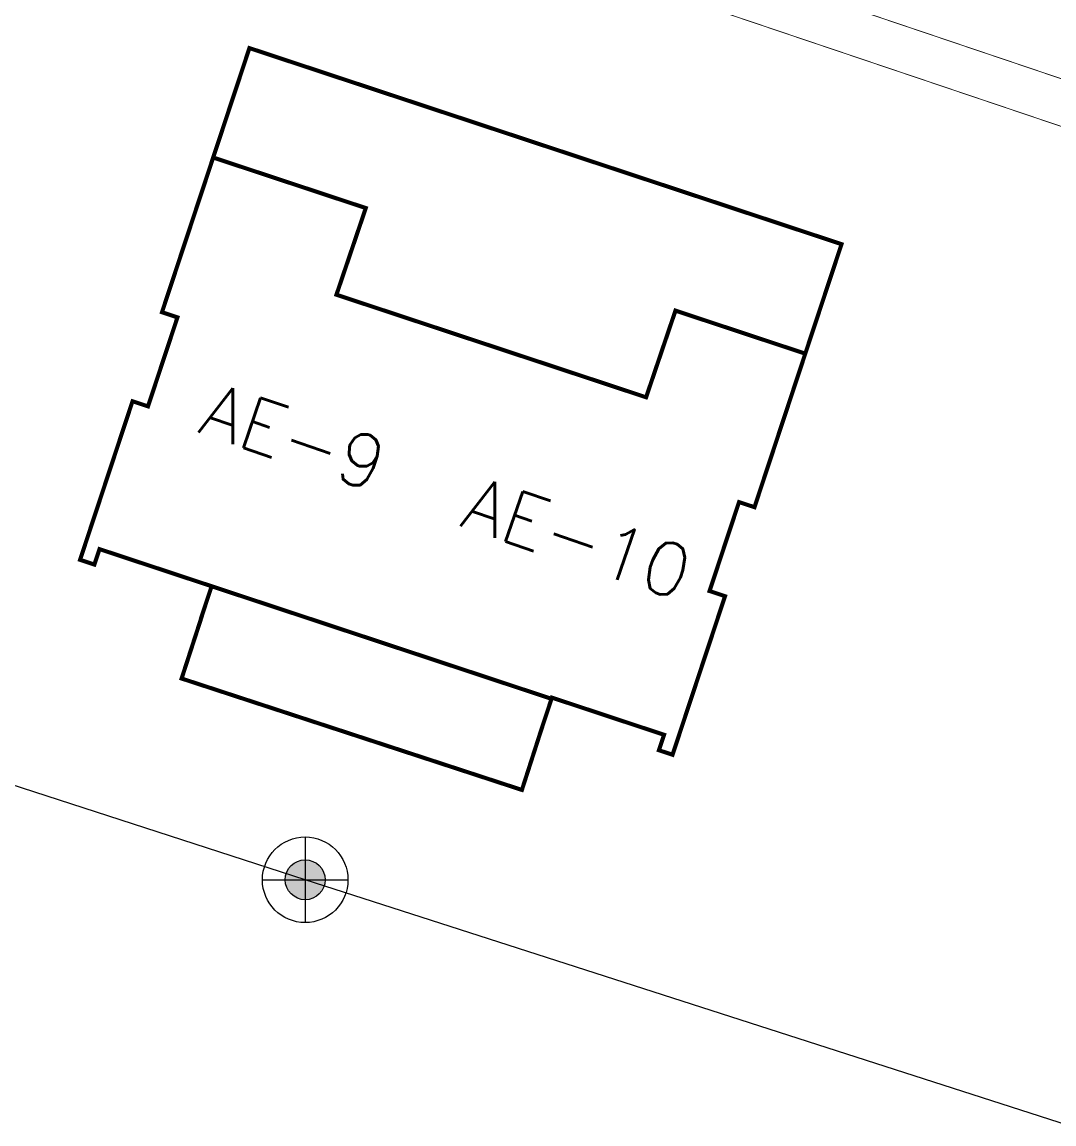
# Model space of a CAD drawing. Header units: inches. Extents: x 350994 to 353538, y 1581369 to 1583842.
# Drawn here: x 351498.56 to 351523.9, y 1583178.2 to 1583205.24 of the extents above; entities that cross this region are included whole.
import ezdxf
from ezdxf.enums import TextEntityAlignment as Align

# ---------------------------------------------------------------- set-up
doc = ezdxf.new("R2010")
doc.units = ezdxf.units.IN
doc.header["$MEASUREMENT"] = 0
for name, pattern in [('1', [0]), ('ACAD_ISO03W100', [30, 12, -18]), ('DASHDOTX2', [2, 1, -0.5, 0, -0.5])]:
    doc.linetypes.add(name, pattern=pattern)
for name, color, linetype in [('BOUNDARY', 5, 'Continuous'), ('BULDING', 5, '1'), ('CULVERT', 255, '1'), ('CW', 94, '1'), ('EP TF', 5, 'Continuous')]:
    doc.layers.add(name, color=color, linetype=linetype)
doc.styles.add('ROMANS', font='ROMANS.shx')
doc.styles.get("Standard").update_dxf_attribs({"font": 'arial.ttf'})
doc.linetypes.add('SILT_FENCE', pattern='A,0.5,-0.2,["EP",Standard,S=0.1,R=0,X=-0.1,Y=-0.05],-0.2', length=0.9)

# ---------------------------------------------------------------- blocks, each defined once
blk = doc.blocks.new('EP1')
at = {"layer": 'EP TF', "lineweight": 5}
h = blk.add_hatch(color=252, dxfattribs=at)
edge = h.paths.add_edge_path()
edge.add_arc((351339.771, 1583222.914), 0.49, 0, 360)
at = {"layer": 'EP TF', "color": 252, "lineweight": 5}
for points in [[(351339.771, 1583223.964), (351339.771, 1583221.864)], [(351338.721, 1583222.914), (351340.821, 1583222.914)]]:
    blk.add_lwpolyline(points, dxfattribs=at)
for radius in [1.05, 0.49]:
    blk.add_circle((351339.771, 1583222.914), radius, dxfattribs=at)

msp = doc.modelspace()

# ---------------------------------------------------------------- linework, layer by layer
at = {"layer": 'BOUNDARY', "lineweight": 5, "elevation": 100.418}
msp.add_lwpolyline([(351502.971, 1583190.633, 0.1, 0.1, 0), (351502.967, 1583190.634, 0.1, 0.1, 0), (351503.219, 1583191.394, 0.1, 0.1, 0), (351500.466, 1583192.305, 0.1, 0.1, 0), (351500.34, 1583191.926, 0.1, 0.1, 0), (351499.989, 1583192.042, 0.1, 0.1, 0), (351501.277, 1583195.934, 0.1, 0.1, 0), (351501.657, 1583195.808, 0.1, 0.1, 0), (351502.38, 1583197.992, 0.1, 0.1, 0), (351502, 1583198.118, 0.1, 0.1, 0), (351503.257, 1583201.915, 0.1, 0.1, 0), (351503.257, 1583201.915, 0.1, 0.1, 0), (351507.004, 1583200.675, 0.1, 0.1, 0), (351506.283, 1583198.548, 0.1, 0.1, 0), (351513.885, 1583196.031, 0.1, 0.1, 0), (351514.606, 1583198.158, 0.1, 0.1, 0), (351517.793, 1583197.102, 0.1, 0.1, 0), (351517.793, 1583197.102, 0.1, 0.1, 0), (351517.793, 1583197.102, 0.1, 0.1, 0), (351517.793, 1583197.102, 0.1, 0.1, 0), (351516.546, 1583193.334, 0.1, 0.1, 0), (351516.166, 1583193.459, 0.1, 0.1, 0), (351515.443, 1583191.276, 0.1, 0.1, 0), (351515.823, 1583191.15, 0.1, 0.1, 0), (351514.534, 1583187.258, 0.1, 0.1, 0), (351514.2, 1583187.369, 0.1, 0.1, 0), (351514.326, 1583187.748, 0.1, 0.1, 0), (351511.573, 1583188.66, 0.1, 0.1, 0), (351511.321, 1583187.9, 0.1, 0.1, 0), (351510.836, 1583186.395, 0.1, 0.1, 0), (351502.482, 1583189.129, 0.1, 0.1, 0), (351502.971, 1583190.633, 0, 0, 0)], format="xyseb", dxfattribs=at)
at = {"layer": 'BOUNDARY', "lineweight": 5, "const_width": 0.1, "elevation": 100.418}
msp.add_lwpolyline([(351503.219, 1583191.394), (351511.563, 1583188.631)], dxfattribs=at)
at = {"layer": 'CULVERT', "color": 250, "linetype": 'DASHDOTX2', "lineweight": 5, "ltscale": 2, "const_width": 0.02}
for points in [[(351567.114, 1583218.213), (351558.244, 1583191.154), (351387.534, 1583248.736), (351393.827, 1583272.769)], [(351564.207, 1583219.026), (351555.73, 1583193.167), (351389.414, 1583249.294), (351395.709, 1583272.041)]]:
    msp.add_lwpolyline(points, dxfattribs=at)
at = {"layer": 'CW', "linetype": 'ACAD_ISO03W100', "lineweight": 5, "ltscale": 0.1, "const_width": 0.1, "elevation": 100.418}
msp.add_lwpolyline([(351503.257, 1583201.915), (351504.147, 1583204.601), (351518.683, 1583199.789), (351517.793, 1583197.102)], dxfattribs=at)
at = {"layer": 'EP TF', "color": 252, "linetype": 'SILT_FENCE', "lineweight": 5, "ltscale": 6, "elevation": 98.457}
msp.add_lwpolyline([(351860.599, 1583050.457), (351843.117, 1583054.927), (351805.428, 1583069.434), (351749.996, 1583088.043), (351693.324, 1583107.195), (351559.818, 1583166.634), (351530.996, 1583175.986), (351505.516, 1583184.189), (351479.554, 1583192.598), (351455.022, 1583200.395), (351427.507, 1583209.446), (351401.181, 1583217.744), (351377.104, 1583229.332), (351383.888, 1583253.394), (351390.184, 1583276.102), (351398.171, 1583304.68), (351406.613, 1583334.671), (351412.571, 1583355.244), (351419.656, 1583379.976), (351427.743, 1583409.247), (351437.315, 1583441.687)], dxfattribs=at)

# ---------------------------------------------------------------- block references
at = {"layer": 'EP TF', "color": 1, "lineweight": 5}
msp.add_blockref('EP1', (165.745, -38.724, 98.457), dxfattribs=at)

# ---------------------------------------------------------------- texts
at = {"layer": 'BULDING', "color": 0, "linetype": 'Continuous', "lineweight": 9, "style": 'ROMANS'}
for s, p in [('AE-9', (351505.239, 1583195.054, 92.367)), ('AE-10', (351512.2, 1583192.575, 92.367))]:
    msp.add_text(s, height=1.3, rotation=341.0931, dxfattribs=at).set_placement(p, align=Align.MIDDLE_CENTER)

doc.saveas('drawing.dxf')
